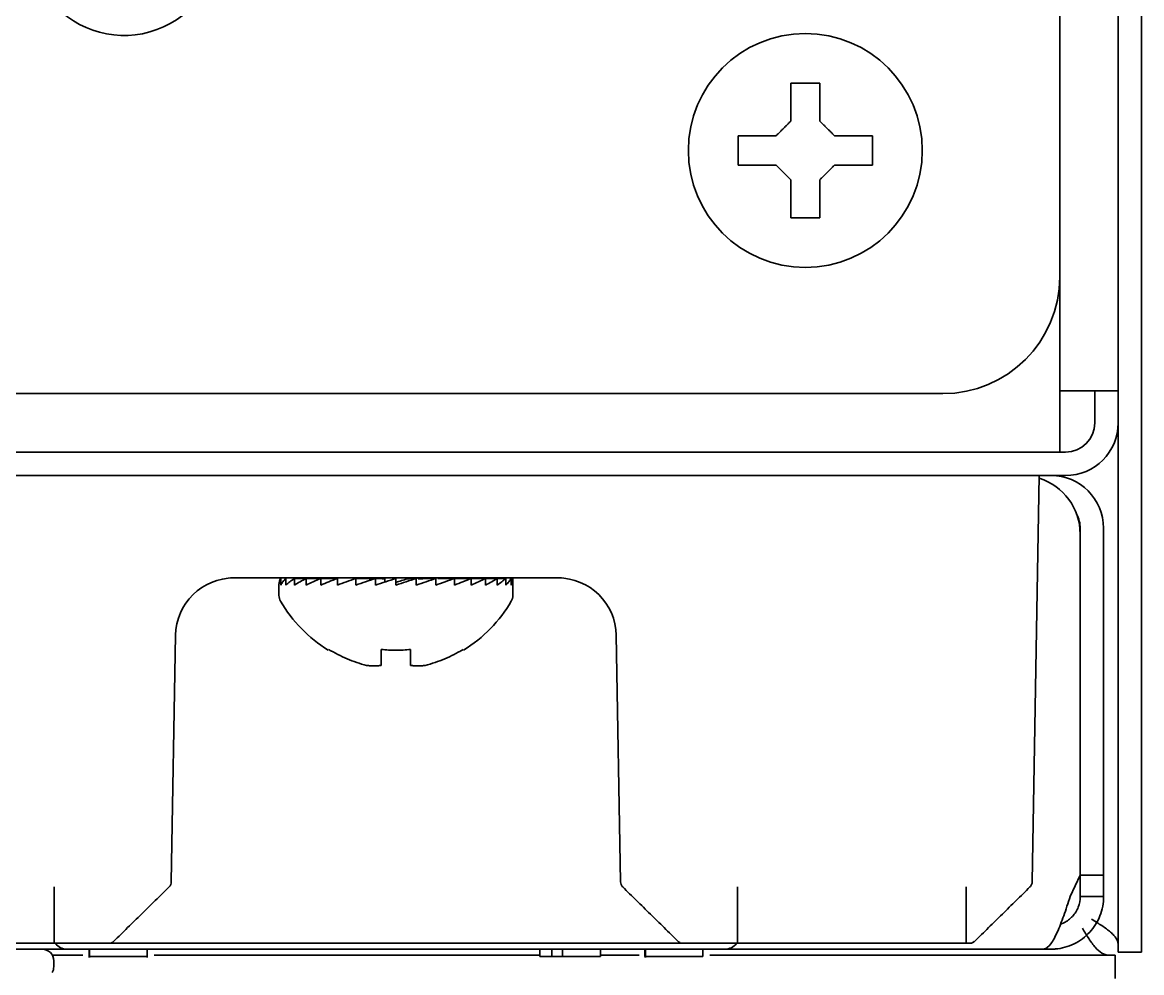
# Model space of a CAD drawing. Header units: inches. Extents: x 90 to 4162, y -443 to 3471.
# Drawn here: x 2963.42 to 3001.69, y 2639.47 to 2671.98 of the extents above; entities that cross this region are included whole.
import ezdxf

# ---------------------------------------------------------------- set-up
doc = ezdxf.new("R2010")
doc.units = ezdxf.units.IN
doc.layers.add('1', color=7, linetype='Continuous', true_color=0xffffff)

msp = doc.modelspace()

# ---------------------------------------------------------------- linework, layer by layer
at = {"layer": '1', "color": 7, "linetype": 'Continuous', "lineweight": 35}
for p, q in [((3000.891022999999, 3299.22639383297), (3000.891022999999, 2659.37639383297)), ((3001.691022999999, 2642.17639383297), (3001.691022999999, 2964.37329983297)), ((2998.891022999999, 2659.07639383297), (2998.891022999999, 2750.77765583297)), ((2998.891022999999, 2749.27700283297), (2998.891022999999, 2663.27639383297)), ((2987.891022999999, 2667.59416583297), (2987.891022999999, 2668.09416583297)), ((2992.491022999999, 2668.09416583297), (2992.491022999999, 2667.59416583297)), ((2987.891022999999, 2667.09416583297), (2987.891022999999, 2667.59416583297)), ((2992.491022999999, 2667.59416583297), (2992.491022999999, 2667.09416583297)), ((2994.891022999999, 2659.27639383297), (2935.890413999999, 2659.27639383297)), ((2999.091022999999, 2659.37639383297), (2998.890625, 2659.37639383297)), ((3000.891022999999, 2659.37639383297), (2999.091022999999, 2659.37639383297)), ((3000.091022999999, 2659.37639383297), (3000.091022999999, 2658.27639383297)), ((3000.891022999999, 2659.37639383297), (3000.891022999999, 2658.27639383297)), ((2998.891022999999, 2659.07639383297), (2998.891022999999, 2657.27639383297)), ((3000.891022999999, 2642.17639383297), (3000.891022999999, 2658.28315883297)), ((2998.891022999999, 2657.27639383297), (2252.891022999999, 2657.27639383297)), ((2998.890866999999, 2657.27639383297), (2999.091022999999, 2657.27639383297)), ((2956.391022999999, 2656.47639383297), (2999.091022999999, 2656.47639383297)), ((2956.440679999999, 2656.47639383297), (2995.941366, 2656.47639383297)), ((2998.191022999999, 2656.47639383297), (2997.948431999999, 2642.57835283297)), ((2999.591022999999, 2642.80382583297), (2999.591022999999, 2654.67639383297)), ((3000.391022999999, 2642.80382583297), (3000.391022999999, 2654.67639383297)), ((2999.589022999999, 2642.80382583297), (2999.589022999999, 2654.47639383297)), ((2981.850020999999, 2652.97639383297), (2970.532025, 2652.97639383297)), ((2972.191022999999, 2652.72626183297), (2972.191022999999, 2652.37639383297)), ((2972.251792, 2652.72639383297), (2972.251792, 2652.95994983297)), ((2972.432252, 2652.72639383297), (2972.432252, 2652.95994983297)), ((2972.726920999999, 2652.72639383297), (2972.726920999999, 2652.95994983297)), ((2973.126844999999, 2652.72639383297), (2973.126844999999, 2652.95994983297)), ((2973.619872999999, 2652.72639383297), (2973.619872999999, 2652.95994983297)), ((2973.957084, 2652.95521283297), (2973.957084, 2652.97639383297)), ((2973.991022999999, 2652.95472383297), (2973.991022999999, 2652.97639383297)), ((2974.024445999999, 2652.95423783297), (2974.024445999999, 2652.97639383297)), ((2974.091806999999, 2652.95325783297), (2974.091806999999, 2652.97639383297)), ((2974.123698999999, 2652.95278983297), (2974.123698999999, 2652.97639383297)), ((2974.191022999999, 2652.72639383297), (2974.191022999999, 2652.95994983297)), ((2974.256374999999, 2652.95878983297), (2974.256374999999, 2652.97639383297)), ((2974.285766999999, 2652.95826183297), (2974.285766999999, 2652.97639383297)), ((2974.479726999999, 2652.95472383297), (2974.479726999999, 2652.97639383297)), ((2974.505725, 2652.95423783297), (2974.505725, 2652.97639383297)), ((2974.755075, 2652.94948883297), (2974.755075, 2652.97639383297)), ((2974.776889999999, 2652.94906283297), (2974.776889999999, 2652.97639383297)), ((2974.822941999999, 2652.72639383297), (2974.822941999999, 2652.95994983297)), ((2975.074053999999, 2652.95325783297), (2975.074053999999, 2652.97639383297)), ((2975.091022999999, 2652.95278983297), (2975.091022999999, 2652.97639383297)), ((2975.426970999999, 2652.94312083297), (2975.426970999999, 2652.97639383297)), ((2975.496429999999, 2652.72639383297), (2975.496429999999, 2652.95994983297)), ((2975.803104, 2652.94312083297), (2975.803104, 2652.97639383297)), ((2975.808997, 2652.82639383297), (2975.808997, 2652.97639383297)), ((2976.191022999999, 2652.72639383297), (2976.191022999999, 2652.95994983297)), ((2976.578941999999, 2652.94312083297), (2976.578941999999, 2652.97639383297)), ((2976.885616, 2652.72639383297), (2976.885616, 2652.95994983297)), ((2976.955074999999, 2652.94312083297), (2976.955074999999, 2652.97639383297)), ((2977.307992, 2652.95325783297), (2977.307992, 2652.97639383297)), ((2977.559103999999, 2652.72639383297), (2977.559103999999, 2652.95994983297)), ((2977.626970999999, 2652.94948883297), (2977.626970999999, 2652.97639383297)), ((2977.902318999999, 2652.95472383297), (2977.902318999999, 2652.97639383297)), ((2978.125669999999, 2652.95878983297), (2978.125669999999, 2652.97639383297)), ((2978.191022999999, 2652.72639383297), (2978.191022999999, 2652.95994983297)), ((2978.290238999999, 2652.95325783297), (2978.290238999999, 2652.97639383297)), ((2978.391022999999, 2652.95472383297), (2978.391022999999, 2652.97639383297)), ((2978.424960999999, 2652.95521283297), (2978.424960999999, 2652.97639383297)), ((2978.762172999999, 2652.72639383297), (2978.762172999999, 2652.95994983297)), ((2979.255200999999, 2652.72639383297), (2979.255200999999, 2652.95994983297)), ((2979.655124999999, 2652.72639383297), (2979.655124999999, 2652.95994983297)), ((2979.949792999999, 2652.72639383297), (2979.949792999999, 2652.95994983297)), ((2980.130253999999, 2652.72639383297), (2980.130253999999, 2652.95994983297)), ((2980.191022999999, 2652.72639383297), (2980.191022999999, 2652.95994983297)), ((2980.191022999999, 2652.37639383297), (2980.191022999999, 2652.72639383297)), ((2968.656721999999, 2651.01129783297), (2968.509524, 2642.57835183297)), ((2983.872520999999, 2642.57835183297), (2983.725324, 2651.01129783297)), ((2973.891022999999, 2650.49815883297), (2973.891022999999, 2650.53140183297)), ((2978.491022999999, 2650.53140183297), (2978.491022999999, 2650.49815883297)), ((2999.249816, 2642.07639383297), (2999.589022999999, 2642.80382583297)), ((2999.591022999999, 2642.80382583297), (2999.591022999999, 2642.07639383297)), ((2999.591022999999, 2642.80382583297), (3000.391022999999, 2642.80382583297)), ((3000.391022999999, 2642.80382583297), (3000.391022999999, 2642.07639383297)), ((3000.891022999999, 2640.17639383297), (3000.891022999999, 2642.17639383297)), ((3001.691022999999, 2642.17639383297), (3001.691022999999, 2640.17639383297)), ((2964.508348999999, 2640.47639383297), (2956.705363, 2640.47639383297)), ((2964.508348999999, 2640.47639383297), (2964.508348999999, 2640.54808083297)), ((2986.011488999999, 2640.47639383297), (2966.370556999999, 2640.47639383297)), ((2995.686828999999, 2640.47639383297), (2987.873697, 2640.47639383297)), ((2995.686894999999, 2640.54749383297), (2995.686828999999, 2640.47639383297)), ((2964.936913999999, 2640.27639383297), (2538.202325999999, 2640.27639383297)), ((2964.425956999999, 2640.07639383297), (2965.486391999999, 2640.07639383297)), ((2965.087032999999, 2640.27639383297), (2964.940586999999, 2640.27639383297)), ((2968.501246999999, 2640.27639383297), (2965.087032999999, 2640.27639383297)), ((2965.701330999999, 2640.27638883297), (2965.701330999999, 2639.99514383297)), ((2965.709006, 2640.27638883297), (2965.709006, 2639.99514383297)), ((2967.690586999999, 2640.02639383297), (2967.690586999999, 2640.27639383297)), ((2967.690586999999, 2639.99514383297), (2967.690586999999, 2640.27638883297)), ((2967.921894999999, 2640.07639383297), (2981.113231999999, 2640.07639383297)), ((2968.8548, 2640.27639383297), (2968.501246999999, 2640.27639383297)), ((2986.940586999999, 2640.27639383297), (2968.8548, 2640.27639383297)), ((2981.115375999999, 2640.02639383297), (2981.115375999999, 2640.27639383297)), ((2981.520593999999, 2640.02639383297), (2981.520593999999, 2640.27639383297)), ((2981.888974999999, 2640.02639383297), (2981.888974999999, 2640.27639383297)), ((2983.187488999999, 2640.07639383297), (2984.504291999999, 2640.07639383297)), ((2983.190586999999, 2640.02639383297), (2983.190586999999, 2640.27639383297)), ((2984.705168, 2640.02639383297), (2984.705168, 2640.27639383297)), ((2984.725889999999, 2640.27638883297), (2984.725889999999, 2639.99514383297)), ((2986.690586999999, 2640.02639383297), (2986.690586999999, 2640.27639383297)), ((2986.928141999999, 2640.07639383297), (2998.791022999999, 2640.07639383297)), ((2987.440586999999, 2640.27639383297), (2986.940586999999, 2640.27639383297)), ((2998.341022999999, 2640.27639383297), (2987.435220999999, 2640.27639383297)), ((2998.341022999999, 2640.27639383297), (2998.591022999999, 2640.27639383297)), ((2998.364445999999, 2640.28256083297), (2998.341066999999, 2640.27640583297)), ((2998.791022999999, 2640.07639383297), (3000.791022999999, 2640.07639383297)), ((3000.791022999999, 2640.07639383297), (3000.791022999999, 2639.27639383297)), ((3001.691022999999, 2640.17639383297), (3000.891022999999, 2640.17639383297)), ((2964.491022999999, 2639.67639383297), (2964.491022999999, 2639.87639383297)), ((2984.709006, 2640.02639383297), (2984.709006, 2639.99514383297))]:
    msp.add_line(p, q, dxfattribs=at)
msp.add_circle((2990.191022999999, 2667.59416583297), 4.000000189989803, dxfattribs=at)
for centre, radius, start, end in [((2966.891022999999, 2674.77639383297), 3.250000000000001, 220.1240219999969, 0.274938999996517), ((2994.891022999999, 2663.27639383297), 4, 270, 0), ((2999.091022999999, 2658.27639383297), 1.800000000000013, 270, 0), ((2999.091022999999, 2658.27639383297), 1.000000000000013, 270, 0), ((2997.589022999999, 2654.47639383297), 2, 0, 72.53015599999978), ((2998.591022999999, 2654.67639383297), 1.800000000000001, 0, 90), ((2998.591022999999, 2654.67639383297), 1.000000000000001, 0, 28.11937500000107), ((2970.656416999999, 2650.97639383297), 2, 90, 178.9999999999982), ((2981.725627999999, 2650.97639383297), 2, 1.000000000001775, 90), ((2972.591022999999, 2652.37639383297), 0.3999999999999861, 180, 210.3011830000034), ((2979.791022999999, 2652.37639383297), 0.3999999999999861, 329.6988169999966, 0), ((2976.389917999999, 2654.59639383297), 4.799999999999991, 210.3011830000034, 238.4186490000002), ((2975.992127999999, 2654.59639383297), 4.799999999999991, 301.5837320000011, 329.6988169999966), ((2976.191252, 2654.27842183297), 3.78026259136534, 262.3959490000003, 269.9965319999999), ((2976.190795, 2654.27840583297), 3.780247247540081, 270.0034519999995, 277.6040659999998), ((2964.940586999999, 2640.77639383297), 0.5, 217.6410939999999, 270), ((2987.440586999999, 2640.77639383297), 0.5, 270, 322.3589060000002), ((2964.091022999999, 2639.87639383297), 0.4000000189989805, 0, 90), ((2964.091022999999, 2639.67639383297), 0.4000000189989805, 329.6988169999966, 0)]:
    msp.add_arc(centre, radius, start, end, dxfattribs=at)
for centre, major_axis, ratio, start_param, end_param in [((3024.930286999999, 2623.22939383297), (172.7845420911439, -10.86107851199797), 0.160468, 1.885365848949212, 1.887792872620894), ((3019.299254999999, 2623.23210883297), (152.8241654000566, -10.93971716788642), 0.181206, 1.887281983775288, 1.890664152635828), ((3012.361532999999, 2623.23336083297), (128.2202808172697, -11.09609377439234), 0.21548, 1.892474895198665, 1.896333067794465), ((2995.445190999999, 2623.22129083297), (68.06858519398612, -12.59339531688357), 0.3965520000000001, 1.941708901886785, 1.95097938261067), ((2985.961479, 2623.23612783297), (31.69677264300124, -20.90830649166282), 0.6686300000000001, 2.283789737435732, 2.293062532355845), ((2985.149170999999, 2626.47580883297), (-28.83700341455625, -4.99521150115564), 0.949656, 4.846976552089214, 4.860829465230722), ((2966.418729999999, 2623.23082283297), (-31.69858512643545, -20.91436956170003), 0.6686380000000001, 3.990007466863954, 3.999279453703272), ((2956.942409999999, 2623.22944083297), (-68.05856320437628, -12.58844630811652), 0.396512, 4.332269329865235, 4.341541080788515), ((2948.056777999999, 2623.23478783297), (-99.70244702356823, -11.45386434848549), 0.27563, 4.373850292132076, 4.379776343474253), ((2940.013833999999, 2623.22814783297), (-128.2324981994398, -11.0986820717312), 0.215496, 4.386823944709215, 4.392025719631254), ((2933.070518, 2623.22409283297), (-152.8465974786153, -10.94361081022858), 0.181225, 4.392479330144896, 4.395861042861799), ((2927.451814999999, 2623.22942083297), (-172.7844313517858, -10.86106508844439), 0.160468, 4.39539257864593, 4.397819603768404), ((2923.315947, 2623.23477883297), (-187.4663899663101, -10.81556724115697), 0.147965, 4.396967923052156, 4.398616414851207)]:
    msp.add_ellipse(centre, major_axis=major_axis, ratio=ratio, start_param=start_param, end_param=end_param, dxfattribs=at)
for points, degree in [([(2989.691022917047, 2668.594165749836), (2989.691022917047, 2668.648436893948), (2989.691022917047, 2668.756548363985), (2989.691022917047, 2668.918111677553), (2989.691022917047, 2669.07699591814), (2989.691022917047, 2669.232378922563), (2989.691022917047, 2669.384190399072), (2989.691022917047, 2669.540658060924), (2989.691022917047, 2669.706895230619), (2989.691022917047, 2669.830228263302), (2989.691022917047, 2669.894165811582)], 3), ([(2989.691022917047, 2669.894165811582), (2989.857689591629, 2669.894165811582), (2990.191022940795, 2669.894165811582), (2990.524356289961, 2669.894165811582), (2990.691022964544, 2669.894165811582)], 3), ([(2989.191022893297, 2668.094165726087), (2989.214748462972, 2668.117891295761), (2989.262238335897, 2668.165381168686), (2989.33362760903, 2668.23677044182), (2989.405063658204, 2668.308206490994), (2989.476507131973, 2668.379649964762), (2989.547972910597, 2668.451115743387), (2989.619460418498, 2668.522603251287), (2989.667162960687, 2668.570305793477), (2989.691022917047, 2668.594165749836)], 3), ([(2990.691022964544, 2668.594165749836), (2990.717083577147, 2668.568105137232), (2990.76829843025, 2668.516890284129), (2990.842064621483, 2668.443124092897), (2990.913706758378, 2668.371481956001), (2990.983851255679, 2668.301337458701), (2991.05313257798, 2668.2320561364), (2991.121957573549, 2668.163231140831), (2991.168000334584, 2668.117188379795), (2991.191022988292, 2668.094165726087)], 3), ([(2991.191022988292, 2668.094165726087), (2991.245294132405, 2668.094165726087), (2991.353405602443, 2668.094165726087), (2991.51496891601, 2668.094165726087), (2991.673853156597, 2668.094165726087), (2991.829236161021, 2668.094165726087), (2991.981047637531, 2668.094165726087), (2992.137515299381, 2668.094165726087), (2992.303752469075, 2668.094165726087), (2992.42708550176, 2668.094165726087), (2992.491023050039, 2668.094165726087)], 3), ([(2989.191022893297, 2667.094165678589), (2989.136751749185, 2667.094165678589), (2989.028640279147, 2667.094165678589), (2988.867076965581, 2667.094165678589), (2988.708192724993, 2667.094165678589), (2988.552809720571, 2667.094165678589), (2988.400998244061, 2667.094165678589), (2988.244530582209, 2667.094165678589), (2988.078293412515, 2667.094165678589), (2987.954960379831, 2667.094165678589), (2987.89102283155, 2667.094165678589)], 3), ([(2989.691022917047, 2666.594165654841), (2989.664962304443, 2666.620226267444), (2989.61374745134, 2666.671441120547), (2989.539981260109, 2666.745207311779), (2989.468339123212, 2666.816849448675), (2989.398194625911, 2666.886993945975), (2989.328913303611, 2666.956275268276), (2989.260088308041, 2667.025100263845), (2989.214045547006, 2667.071143024881), (2989.191022893297, 2667.094165678589)], 3), ([(2991.191022988292, 2667.094165678589), (2991.167297418618, 2667.070440108915), (2991.119807545693, 2667.02295023599), (2991.04841827256, 2666.951560962857), (2990.976982223386, 2666.880124913683), (2990.905538749617, 2666.808681439914), (2990.834072970993, 2666.737215661289), (2990.762585463093, 2666.665728153389), (2990.714882920902, 2666.618025611199), (2990.691022964544, 2666.594165654841)], 3), ([(2990.691022964544, 2666.594165654841), (2990.691022964544, 2666.539894510728), (2990.691022964544, 2666.431783040691), (2990.691022964544, 2666.270219727123), (2990.691022964544, 2666.111335486536), (2990.691022964544, 2665.955952482112), (2990.691022964544, 2665.804141005603), (2990.691022964544, 2665.647673343752), (2990.691022964544, 2665.481436174058), (2990.691022964544, 2665.358103141374), (2990.691022964544, 2665.294165593094)], 3), ([(2990.691022964544, 2665.294165593094), (2990.524356289961, 2665.294165593094), (2990.191022940795, 2665.294165593094), (2989.857689591629, 2665.294165593094), (2989.691022917047, 2665.294165593094)], 3), ([(2972.251791928745, 2652.959949470764), (2972.231462128491, 2652.922282671257), (2972.201139106813, 2652.845615113334), (2972.191024125676, 2652.76644451227), (2972.191022941002, 2652.726275432445)], 3), ([(2972.43225245765, 2652.959949470805), (2972.392210567844, 2652.922282671228), (2972.322227163516, 2652.845615113245), (2972.271983895609, 2652.76644451227), (2972.251799008373, 2652.726275432523)], 3), ([(2972.726921325656, 2652.959949470594), (2972.66838399884, 2652.922282671125), (2972.560866622191, 2652.84561511325), (2972.47202168381, 2652.766444512164), (2972.432266401614, 2652.726275432306)], 3), ([(2973.126845168319, 2652.959949471092), (2973.05159103161, 2652.922282671283), (2972.909806543743, 2652.845615113079), (2972.785059443267, 2652.766444512372), (2972.726941710162, 2652.726275432884)], 3), ([(2973.619872502048, 2652.95994947077), (2973.530188114199, 2652.92228267129), (2973.358444564979, 2652.84561511339), (2973.201585680128, 2652.766444512287), (2973.126871374163, 2652.726275432426)], 3), ([(2974.191022940794, 2652.959949470783), (2974.089633316608, 2652.922282671283), (2973.893149046906, 2652.845615113364), (2973.708944455418, 2652.766444512277), (2973.6199037329, 2652.726275432433)], 3), ([(2974.822942367492, 2652.959949470682), (2974.712928179366, 2652.92228267128), (2974.497673264271, 2652.845615113454), (2974.291719929492, 2652.766444512259), (2974.191058247758, 2652.726275432311)], 3), ([(2975.496430230126, 2652.959949470736), (2975.381134203566, 2652.922282671191), (2975.153649054793, 2652.845615113243), (2974.932204764477, 2652.76644451224), (2974.8229806777, 2652.726275432463)], 3), ([(2976.191022940794, 2652.959949471168), (2976.073948287302, 2652.922282671182), (2975.841144926044, 2652.845615112822), (2975.610938152736, 2652.766444512342), (2975.496470379387, 2652.726275433059)], 3), ([(2976.885615943298, 2652.95994956616), (2976.770319868499, 2652.922282751792), (2976.539271810029, 2652.845615163062), (2976.307297172802, 2652.766444529213), (2976.191063709561, 2652.726275432551)], 3), ([(2977.559103514097, 2652.959949470621), (2977.449089325994, 2652.92228267116), (2977.226817005328, 2652.845614998554), (2977.000123162593, 2652.766444512188), (2976.885655800903, 2652.726275432316)], 3), ([(2978.191022940794, 2652.959949470684), (2978.089633316619, 2652.922282671164), (2977.882890336287, 2652.845615113239), (2977.668365100584, 2652.766444512207), (2977.559141824183, 2652.726275432402)], 3), ([(2978.76217337954, 2652.959949470915), (2978.672488991718, 2652.922282671305), (2978.487557098333, 2652.845615113284), (2978.291718744597, 2652.766444512333), (2978.191058247458, 2652.726275432618)], 3), ([(2979.25520071327, 2652.959949471026), (2979.179946576554, 2652.922282671265), (2979.022444832139, 2652.845615113108), (2978.851243809647, 2652.766444512346), (2978.762204610027, 2652.726275432804)], 3), ([(2979.655124555933, 2652.959949470747), (2979.596587229118, 2652.922282671242), (2979.471301244414, 2652.845615113323), (2979.329939409739, 2652.766444512259), (2979.255226918795, 2652.726275432431)], 3), ([(2979.949793423938, 2652.959949470773), (2979.90975153411, 2652.922282671379), (2979.820488060386, 2652.845615113551), (2979.713260621269, 2652.766444512328), (2979.655144940169, 2652.726275432363)], 3), ([(2980.130253952842, 2652.959949470768), (2980.109924152587, 2652.92228267129), (2980.059395415355, 2652.845615113391), (2979.989560423236, 2652.766444512287), (2979.949807367496, 2652.726275432426)], 3), ([(2980.191022940794, 2652.959949470717), (2980.191022940794, 2652.922282671185), (2980.180764230154, 2652.845615113248), (2980.150443585947, 2652.766444512225), (2980.130261032067, 2652.726275432431)], 3), ([(2975.191022940794, 2649.98058370481), (2975.231420092432, 2649.975429281706), (2975.313098971244, 2649.967471165421), (2975.439295242252, 2649.963215609015), (2975.566257967992, 2649.967262742839), (2975.649552768137, 2649.975292370956), (2975.691022940794, 2649.98058370481)], 3), ([(2976.691022940794, 2649.98058370481), (2976.73266918371, 2649.975269905495), (2976.816303566058, 2649.967216229686), (2976.943953907097, 2649.963203266213), (2977.070370472841, 2649.967574537637), (2977.151223537081, 2649.975505550591), (2977.191022940794, 2649.98058370481)], 3), ([(2964.50834866144, 2642.404401404008), (2964.50834866144, 2640.548086748475)], 1), ([(2968.434789378447, 2642.404400963856), (2966.545790309276, 2640.548086748554)], 1), ([(2983.947256503142, 2642.404400963856), (2985.836255572299, 2640.548086748568)], 1), ([(2987.873697220148, 2642.404401404008), (2987.873697220148, 2640.548086748469)], 1), ([(2995.696989400715, 2642.404401404008), (2995.696989400715, 2640.548375812275)], 1), ([(2997.873696235449, 2642.404400555301), (2995.984991616099, 2640.548375695031)], 1), ([(2999.591022940795, 2642.076393401404), (3000.391397940795, 2642.076393401404)], 1), ([(2995.968158602368, 2640.548117817671), (2995.924289777314, 2640.502224450064), (2995.864600783408, 2640.476393401406), (2995.803454151049, 2640.476393401407)], 3), ([(2981.520594272001, 2640.026393401406), (2981.38552136333, 2640.026393401406), (2981.250448454658, 2640.026393401406), (2981.115375545985, 2640.026393401406)], 3), ([(2981.888974932017, 2640.026393401406), (2981.766181378679, 2640.026393401406), (2981.643387825341, 2640.026393401406), (2981.520594272001, 2640.026393401406)], 3), ([(2983.190586597405, 2640.026393401406), (2982.756716042275, 2640.026393401406), (2982.322845487146, 2640.026393401406), (2981.888974932017, 2640.026393401406)], 3)]:
    msp.add_open_spline(points, degree=degree, dxfattribs=at)
for points, knots in [([(2990.691022964544, 2669.894165811582), (2990.691022964544, 2669.691336138082), (2990.691022964544, 2669.481503209818), (2990.691022964544, 2669.156542807168), (2990.691022964544, 2669.046513218638), (2990.691022964544, 2668.822980743083), (2990.691022964544, 2668.709479592361), (2990.691022964544, 2668.594165749836)], [0, 0, 0, 0, 0.5, 0.5, 0.75, 0.75, 1, 1, 1, 1]), ([(2987.89102283155, 2668.094165726087), (2988.093852505051, 2668.094165726087), (2988.303685433315, 2668.094165726087), (2988.628645835965, 2668.094165726087), (2988.738675424495, 2668.094165726087), (2988.962207900051, 2668.094165726087), (2989.075709050771, 2668.094165726087), (2989.191022893297, 2668.094165726087)], [0, 0, 0, 0, 0.5, 0.5, 0.75, 0.75, 1, 1, 1, 1]), ([(2992.491023050039, 2667.094165678589), (2992.288193376538, 2667.094165678589), (2992.078360448274, 2667.094165678589), (2991.753400045624, 2667.094165678589), (2991.643370457095, 2667.094165678589), (2991.419837981539, 2667.094165678589), (2991.306336830819, 2667.094165678589), (2991.191022988292, 2667.094165678589)], [0, 0, 0, 0, 0.4999999999999998, 0.4999999999999998, 0.7499999999999999, 0.7499999999999999, 1, 1, 1, 1]), ([(2989.691022917047, 2665.294165593094), (2989.691022917047, 2665.496995266594), (2989.691022917047, 2665.706828194859), (2989.691022917047, 2666.031788597509), (2989.691022917047, 2666.141818186038), (2989.691022917047, 2666.365350661593), (2989.691022917047, 2666.478851812315), (2989.691022917047, 2666.594165654841)], [0, 0, 0, 0, 0.5, 0.5, 0.75, 0.75, 1, 1, 1, 1]), ([(2973.891022941266, 2650.531401829072), (2974.09385260507, 2650.40694174277), (2974.303685523259, 2650.299010216977), (2974.628645910366, 2650.161212194786), (2974.738675493632, 2650.119314047548), (2974.962207958494, 2650.043715173652), (2975.075709103785, 2650.010010349096), (2975.191022940794, 2649.98058370481)], [0, 0, 0, 0, 0.4999999999999997, 0.4999999999999997, 0.7499999999999998, 0.7499999999999998, 1, 1, 1, 1]), ([(2975.691022940794, 2649.98058370481), (2975.691022940794, 2650.009908212954), (2975.691022940794, 2650.043513895489), (2975.691022940794, 2650.118974017767), (2975.691022940794, 2650.160832319175), (2975.691022940794, 2650.252727183703), (2975.691022940794, 2650.302764686116), (2975.691022940794, 2650.384024778387), (2975.691022940794, 2650.412169058814), (2975.691022940794, 2650.470344424445), (2975.691022940794, 2650.500392716944), (2975.691022940794, 2650.531401829233)], [0, 0, 0, 0, 0.2499999999999999, 0.2499999999999999, 0.4999999999999998, 0.4999999999999998, 0.7499999999999997, 0.7499999999999997, 0.8749999999999998, 0.8749999999999998, 1, 1, 1, 1]), ([(2976.691022940794, 2650.531401829233), (2976.691022940794, 2650.406941742865), (2976.691022940794, 2650.299010217117), (2976.691022940794, 2650.161212194861), (2976.691022940794, 2650.119314047604), (2976.691022940794, 2650.043715173675), (2976.691022940794, 2650.010010349106), (2976.691022940794, 2649.98058370481)], [0, 0, 0, 0, 0.5, 0.5, 0.75, 0.75, 1, 1, 1, 1]), ([(2977.191022940794, 2649.98058370481), (2977.305936538132, 2650.009908212954), (2977.41917633799, 2650.043513895489), (2977.642430946672, 2650.118974017767), (2977.752444245713, 2650.160832319175), (2977.969273414166, 2650.252727183703), (2978.076088916345, 2650.302764686116), (2978.233886674047, 2650.384024778387), (2978.286117793989, 2650.412169058814), (2978.389400081351, 2650.470344424445), (2978.440488122717, 2650.500392716944), (2978.491022940795, 2650.531401829233)], [0, 0, 0, 0, 0.2499999999999998, 0.2499999999999998, 0.4999999999999996, 0.4999999999999996, 0.7499999999999993, 0.7499999999999993, 0.8749999999999997, 0.8749999999999997, 1, 1, 1, 1]), ([(2968.509524434062, 2642.578350914687), (2968.508959651271, 2642.545994530258), (2968.502034742387, 2642.51376134233), (2968.476485883234, 2642.45429476207), (2968.457871547534, 2642.427083748244), (2968.434789826348, 2642.404401404008)], [0, 0, 0, 0, 0.5, 0.5, 1, 1, 1, 1]), ([(2983.94725605524, 2642.404401404008), (2983.924174334055, 2642.427083748244), (2983.905559998354, 2642.45429476207), (2983.880011139202, 2642.51376134233), (2983.873086230317, 2642.545994530258), (2983.872521447526, 2642.578350914687)], [0, 0, 0, 0, 0.5, 0.5, 1, 1, 1, 1]), ([(2997.948431735137, 2642.578352537676), (2997.947867154194, 2642.545995677308), (2997.940942258465, 2642.513761976311), (2997.915393075453, 2642.454294507006), (2997.896778403416, 2642.427083118841), (2997.873696235472, 2642.404400555328)], [0, 0, 0, 0, 0.5, 0.5, 1, 1, 1, 1]), ([(2999.249815740061, 2642.076393389887), (2999.176025145562, 2641.853164607024), (2999.102254115724, 2641.630066202793), (2998.954692491386, 2641.214199303818), (2998.880911679218, 2641.021593729206), (2998.73335005488, 2640.69314919495), (2998.659569242711, 2640.557411580974), (2998.512007618373, 2640.361319498942), (2998.438236592877, 2640.301022761559), (2998.364445994036, 2640.282560216244)], [0, 0, 0, 0, 0.25, 0.25, 0.5, 0.5, 0.75, 0.75, 1, 1, 1, 1]), ([(3000.391022940795, 2642.076393401406), (3000.391022940795, 2641.964793780664), (3000.380614393072, 2641.853196382422), (3000.339338434904, 2641.63384689718), (3000.308471846468, 2641.526099178512), (3000.227343791401, 2641.318166160258), (3000.177083940432, 2641.217985001648), (3000.058902393286, 2641.028641337078), (2999.990983050687, 2640.939482601887), (2999.83982481876, 2640.775259916732), (2999.756588939741, 2640.700199237252), (2999.577668398701, 2640.566762580396), (2999.481987299872, 2640.508389260403), (2999.281476517913, 2640.410341681562), (2999.176650827942, 2640.370669375326), (2998.961466653247, 2640.311393137595), (2998.851112453903, 2640.291790386582), (2998.739895181992, 2640.282560338995)], [0, 0, 0, 0, 0.125, 0.125, 0.25, 0.25, 0.375, 0.375, 0.5, 0.5, 0.625, 0.625, 0.75, 0.75, 0.875, 0.875, 1, 1, 1, 1]), ([(2999.591022940795, 2642.076393395017), (2999.591024538725, 2641.952380270798), (2999.567695545936, 2641.828434049999), (2999.477555276597, 2641.597396559604), (2999.410767249094, 2641.490393456079), (2999.24281264401, 2641.307924701514), (2999.14170128387, 2641.232513960101), (2998.99632305411, 2641.161428063772), (2998.961391524603, 2641.146763058514), (2998.925743887699, 2641.134114112282)], [0, 0, 0, 0, 0.3025661390669245, 0.3025661390669245, 0.6051322781338491, 0.6051322781338491, 0.9076984172007736, 0.9076984172007736, 1, 1, 1, 1]), ([(2999.973729741458, 2641.302970348153), (3000.035517114741, 2641.266079941911), (3000.096825003265, 2641.229189535667), (3000.216371766986, 2641.155408723182), (3000.274608261414, 2641.118518316939), (3000.38600314028, 2641.044737504453), (3000.439159306296, 2641.00784709821), (3000.538559606875, 2640.934066285724), (3000.584801761886, 2640.897175879481), (3000.6687785574, 2640.823395066996), (3000.706511525511, 2640.786504660753), (3000.772167940593, 2640.712723848267), (3000.80009008002, 2640.675833442024), (3000.845161221724, 2640.602052629538), (3000.862309326411, 2640.565162223296), (3000.885240414282, 2640.491381410809), (3000.891022940795, 2640.454491004567), (3000.891022940795, 2640.417600598324)], [0, 0, 0, 0, 0.125, 0.125, 0.25, 0.25, 0.375, 0.375, 0.5, 0.5, 0.625, 0.625, 0.75, 0.75, 0.875, 0.875, 1, 1, 1, 1]), ([(2999.664445994034, 2640.993686600726), (2999.73823490548, 2640.87009828593), (2999.812007618372, 2640.748506313314), (2999.959569242709, 2640.525715126143), (3000.033350054879, 2640.424603778459), (3000.180911679215, 2640.25664919406), (3000.254692491384, 2640.189861174784), (3000.402254115721, 2640.099720916548), (3000.476026851769, 2640.076391926633), (3000.549815740058, 2640.076393524563)], [0, 0, 0, 0, 0.25, 0.25, 0.5, 0.5, 0.75, 0.75, 1, 1, 1, 1]), ([(2966.37058077021, 2640.476393401407), (2966.369572078652, 2640.476393401407), (2966.36597703088, 2640.476393401407), (2966.35589521309, 2640.476393401407), (2966.351752250512, 2640.476393401407), (2966.34185145948, 2640.476393401407), (2966.336079692023, 2640.476393401407), (2966.323104907176, 2640.476393401407), (2966.316002758779, 2640.476393401407), (2966.300567483356, 2640.476393401407), (2966.292184505353, 2640.476393401407), (2966.264953595739, 2640.476393401407), (2966.243994402946, 2640.476393401407), (2966.196787048256, 2640.476393401407), (2966.170511799304, 2640.476393401407), (2966.126902643855, 2640.476393401407), (2966.111676458527, 2640.476393401407), (2966.079869242355, 2640.476393401407), (2966.063406329193, 2640.476393401407), (2966.012384469856, 2640.476393401407), (2965.940016283449, 2640.476393401407), (2965.859020279694, 2640.476393401407), (2965.794845936998, 2640.476393401407), (2965.772895175123, 2640.476393401407), (2965.727913488322, 2640.476393401407), (2965.704847191337, 2640.476393401407), (2965.634083365593, 2640.476393401407), (2965.585402280784, 2640.476393401407), (2965.434938727075, 2640.476393401407), (2965.328764107679, 2640.476393401407), (2965.188868694276, 2640.476393401407), (2965.160469813743, 2640.476393401407), (2965.102970499887, 2640.476393401407), (2965.074085776149, 2640.476393401407), (2964.987052245831, 2640.476393401407), (2964.928537142674, 2640.476393401407), (2964.839884363451, 2640.476393401407), (2964.810313546677, 2640.476393401407), (2964.750871123554, 2640.476393401407), (2964.720980526889, 2640.476393401407), (2964.660761706496, 2640.476393401407), (2964.630447212988, 2640.476393401407), (2964.569559343257, 2640.476393401407), (2964.538989115452, 2640.476393401407), (2964.508348229619, 2640.476393401407)], [0, 0, 0, 0, 0.0624999999999951, 0.0624999999999951, 0.0937499999999926, 0.0937499999999926, 0.1249999999999901, 0.1249999999999901, 0.1562499999999876, 0.1562499999999876, 0.1874999999999852, 0.1874999999999852, 0.2499999999999785, 0.2499999999999785, 0.3124999999999719, 0.3124999999999719, 0.3437499999999676, 0.3437499999999676, 0.3749999999999634, 0.3749999999999634, 0.4374999999999589, 0.4999999999999544, 0.4999999999999544, 0.5312499999999521, 0.5312499999999521, 0.5624999999999499, 0.5624999999999499, 0.6249999999999519, 0.6249999999999519, 0.749999999999963, 0.749999999999963, 0.7812499999999654, 0.7812499999999654, 0.8124999999999676, 0.8124999999999676, 0.8749999999999784, 0.8749999999999784, 0.9062499999999838, 0.9062499999999838, 0.9374999999999892, 0.9374999999999892, 0.9687499999999946, 0.9687499999999946, 1, 1, 1, 1]), ([(2966.37058077021, 2640.476393401407), (2966.402940514473, 2640.476393401407), (2966.435288076842, 2640.482755836551), (2966.495187751425, 2640.507267153169), (2966.522717314279, 2640.525406807306), (2966.545796373643, 2640.548092707991)], [0, 0, 0, 0, 0.5, 0.5, 1, 1, 1, 1]), ([(2986.011488952753, 2640.476393401407), (2985.97912763954, 2640.476393401407), (2985.946778504558, 2640.482754708898), (2985.886875092273, 2640.507261841906), (2985.859343357864, 2640.525398444881), (2985.83626163668, 2640.548080789118)], [0, 0, 0, 0, 0.5, 0.5, 1, 1, 1, 1]), ([(2987.876587708412, 2640.476393401407), (2987.845986126234, 2640.476393401407), (2987.815424867186, 2640.476393401407), (2987.754449660568, 2640.476393401407), (2987.724037260618, 2640.476393401407), (2987.663461463243, 2640.476393401407), (2987.633307830026, 2640.476393401407), (2987.57321390443, 2640.476393401407), (2987.543257433791, 2640.476393401407), (2987.48337763363, 2640.476393401407), (2987.453753151591, 2640.476393401407), (2987.395021440952, 2640.476393401407), (2987.365915775461, 2640.476393401407), (2987.279328417775, 2640.476393401407), (2987.222543993408, 2640.476393401407), (2987.111293354179, 2640.476393401407), (2987.056702709644, 2640.476393401407), (2986.976421478765, 2640.476393401407), (2986.949903406868, 2640.476393401407), (2986.897548098521, 2640.476393401407), (2986.820515071115, 2640.476393401407), (2986.747906026058, 2640.476393401407), (2986.65487488269, 2640.476393401407), (2986.610224584161, 2640.476393401407), (2986.524646488057, 2640.476393401407), (2986.483820619976, 2640.476393401407), (2986.406047828989, 2640.476393401407), (2986.369716458901, 2640.476393401407), (2986.301970078277, 2640.476393401407), (2986.270547620959, 2640.476393401407), (2986.21268176571, 2640.476393401407), (2986.186248676735, 2640.476393401407), (2986.150616639595, 2640.476393401407), (2986.139363915876, 2640.476393401407), (2986.118103331555, 2640.476393401407), (2986.108218842001, 2640.476393401407), (2986.089850214698, 2640.476393401407), (2986.081441276077, 2640.476393401407), (2986.066093076864, 2640.476393401407), (2986.059041479803, 2640.476393401407), (2986.046200179678, 2640.476393401407), (2986.040478960882, 2640.476393401407), (2986.030609934313, 2640.476393401407), (2986.018149847369, 2640.476393401407), (2986.012606535377, 2640.476393401407), (2986.01151471579, 2640.476393401407)], [0, 0, 0, 0, 0.031250000000001, 0.031250000000001, 0.0625000000000021, 0.0625000000000021, 0.0937500000000031, 0.0937500000000031, 0.1250000000000041, 0.1250000000000041, 0.1562500000000051, 0.1562500000000051, 0.1875000000000062, 0.1875000000000062, 0.2500000000000077, 0.2500000000000077, 0.3125000000000092, 0.3125000000000092, 0.3437500000000094, 0.3437500000000094, 0.3750000000000098, 0.4375000000000099, 0.4375000000000099, 0.5000000000000101, 0.5000000000000101, 0.5625000000000102, 0.5625000000000102, 0.6250000000000104, 0.6250000000000104, 0.6875000000000105, 0.6875000000000105, 0.7500000000000108, 0.7500000000000108, 0.7812500000000097, 0.7812500000000097, 0.8125000000000085, 0.8125000000000085, 0.8437500000000075, 0.8437500000000075, 0.8750000000000064, 0.8750000000000064, 0.9062500000000052, 0.9062500000000052, 0.9375000000000042, 1, 1, 1, 1]), ([(2987.873697220148, 2640.548092708233), (2987.874178968192, 2640.525409592736), (2987.874660716237, 2640.507271590991), (2987.875624212324, 2640.482760427512), (2987.876105960368, 2640.476396488544), (2987.876587708412, 2640.476393402543)], [0, 0, 0, 0, 0.5, 0.5, 1, 1, 1, 1]), ([(2995.803454151042, 2640.476393401407), (2995.802235766453, 2640.476393401407), (2995.800869774208, 2640.476393401407), (2995.798045663781, 2640.476393401407), (2995.796572849534, 2640.476393401406), (2995.791724870992, 2640.476393401406), (2995.788083491736, 2640.476393401407), (2995.779961157778, 2640.476393401407), (2995.775414550856, 2640.476393401407), (2995.765488100413, 2640.476393401407), (2995.760246401202, 2640.476393401407), (2995.749135676751, 2640.476393401407), (2995.743273443944, 2640.476393401407), (2995.730991412357, 2640.476393401407), (2995.724537912437, 2640.476393401407), (2995.714676111882, 2640.476393401407), (2995.711333486046, 2640.476393401407), (2995.704593583292, 2640.476393401407), (2995.701190345124, 2640.476393401407), (2995.690861876168, 2640.476393401407), (2995.68385226761, 2640.476393401407), (2995.67666828952, 2640.476393401407)], [0, 0, 0, 0, 0.0624999999999881, 0.0624999999999881, 0.1249999999999762, 0.1249999999999762, 0.2499999999999793, 0.2499999999999793, 0.3749999999999825, 0.3749999999999825, 0.4999999999999857, 0.4999999999999857, 0.6249999999999889, 0.6249999999999889, 0.7499999999999921, 0.7499999999999921, 0.8124999999999998, 0.8124999999999998, 0.8750000000000074, 0.8750000000000074, 1, 1, 1, 1]), ([(2995.984991367637, 2640.548375947268), (2995.98313940767, 2640.54658222694), (2995.979440139392, 2640.542999291655), (2995.973691795146, 2640.537852516205), (2995.967814569047, 2640.532885714568), (2995.96180003918, 2640.528117646284), (2995.955659069246, 2640.523547231996), (2995.949397430538, 2640.519178383808), (2995.943022298898, 2640.515013378351), (2995.936540510136, 2640.511054627321), (2995.929959015597, 2640.507304206754), (2995.923284750613, 2640.503763984883), (2995.916524659861, 2640.500435590519), (2995.909685681038, 2640.497320424305), (2995.902774739874, 2640.494419658788), (2995.895798742322, 2640.491734241789), (2995.888764567731, 2640.489264899061), (2995.881679061976, 2640.487012137671), (2995.87454903082, 2640.484976248431), (2995.867381233486, 2640.483157312504), (2995.860182376315, 2640.481555193366), (2995.852959106971, 2640.480169584031), (2995.845718007576, 2640.478999849528), (2995.838465592693, 2640.478045631333), (2995.831208290265, 2640.477304619751), (2995.823952486885, 2640.476780855454), (2995.816704334814, 2640.476453888266), (2995.811875494861, 2640.476413546279), (2995.809464201586, 2640.476393401407)], [0, 0, 0, 0, 0.0396953957006364, 0.0792910865949752, 0.1187871918029769, 0.1581838313485766, 0.1974811261677852, 0.2366791981167551, 0.275778169980018, 0.314778165478769, 0.353679309279205, 0.3924817270009745, 0.4311855452256662, 0.469790891505427, 0.5082978943716089, 0.5467066833434834, 0.5850173889371311, 0.623230142674281, 0.6613450770913157, 0.6993623257483462, 0.7372820232383371, 0.7751043051963279, 0.8128293083087587, 0.8504571703228431, 0.8879880300560447, 0.9254220274056372, 0.9627593033583252, 1, 1, 1, 1]), ([(2998.739895181991, 2640.282560338995), (2998.73652486214, 2640.282286128897), (2998.7297836415, 2640.281737661438), (2998.719569550023, 2640.280980207053), (2998.709282647891, 2640.28027230742), (2998.698915629659, 2640.279619844917), (2998.688470798524, 2640.279022905554), (2998.677947897495, 2640.278483141659), (2998.667347375771, 2640.278001792243), (2998.656669511527, 2640.277580226894), (2998.645914647942, 2640.277219753251), (2998.635083130015, 2640.27692184183), (2998.62417532153, 2640.276687414485), (2998.613191601844, 2640.276519483213), (2998.602132362896, 2640.276413229637), (2998.594733812553, 2640.276400024615), (2998.591022940795, 2640.276393401406)], [0, 0, 0, 0, 0.0703556121033354, 0.1407233512640197, 0.2111420186551321, 0.2816503313707298, 0.3522868590943241, 0.4230899619773397, 0.494097730204975, 0.5653479257229387, 0.6368779265308068, 0.7087246739272606, 0.7809246230175426, 0.8535136967627306, 0.9265272437723244, 1, 1, 1, 1]), ([(2967.690623433903, 2640.026393401054), (2967.690613432903, 2640.026393401406), (2967.690603431903, 2640.026393401406), (2967.690539092654, 2640.026393401406), (2967.593119214442, 2640.026393401406), (2967.205940033431, 2640.026393401406), (2966.95536019679, 2640.026393401406), (2966.468790741688, 2640.026393401406), (2966.30762420293, 2640.026393401406), (2966.023664110835, 2640.026393401406), (2965.912382453123, 2640.026393401406), (2965.749435013627, 2640.026393401406), (2965.708947991827, 2640.026393401406), (2965.708962993328, 2640.026393401406)], [0, 0, 0, 0, 0.0001155126609557, 0.0001155126609557, 0.2658882744723221, 0.2658882744723221, 0.5321825339699849, 0.5321825339699849, 0.6879646757761203, 0.6879646757761203, 0.8437468175822497, 0.8437468175822497, 1, 1, 1, 1]), ([(2986.690586597404, 2640.026393401406), (2986.666027886737, 2640.026393401406), (2986.56625812465, 2640.026393401406), (2986.21932535561, 2640.026393401406), (2985.999872859875, 2640.026393401406), (2985.444999490728, 2640.026393401406), (2985.203249682592, 2640.026393401406), (2984.821527985007, 2640.026393401406), (2984.725860358451, 2640.026393401406), (2984.72587535995, 2640.026393401406)], [0, 0, 0, 0, 0.2373177942016567, 0.2373177942016567, 0.4746916605695737, 0.4746916605695737, 0.7376714542133226, 0.7376714542133226, 1, 1, 1, 1])]:
    msp.add_open_spline(points, degree=3, knots=knots, dxfattribs=at)

doc.saveas('drawing.dxf')
